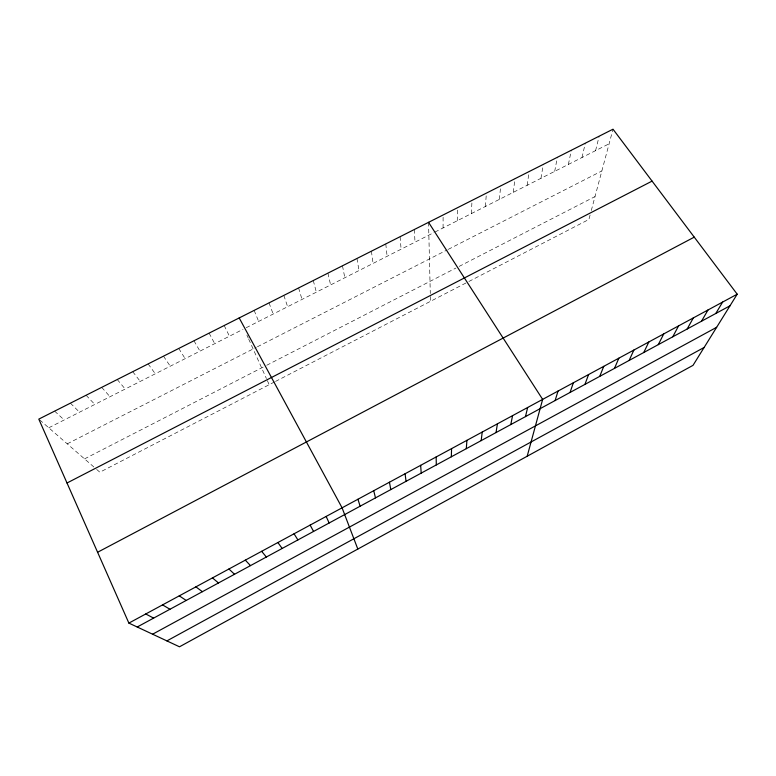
<?xml version="1.0" encoding="UTF-8"?>
<svg xmlns="http://www.w3.org/2000/svg" width="776" height="776" viewBox="0 0 776 776"><rect width="100%" height="100%" fill="white"/><g stroke="black" fill="none" stroke-linecap="round" stroke-linejoin="round"><path stroke-width="0.58" stroke-dasharray="3.88 2.91" d="M443.077 227.931L443.106 214.981M457.239 220.753L457.597 207.667M471.333 213.613L472.031 200.383M485.378 206.494L486.406 193.127M499.356 199.413L500.714 185.9M513.275 192.351L514.963 178.703M527.137 185.328L529.145 171.544M540.95 178.334L543.278 164.415M554.695 171.36L557.343 157.305M568.381 164.425L571.34 150.243M582.01 157.518L585.288 143.201M595.59 150.631L599.169 136.188M590.09 215.02L588.906 219.453L468.752 281.552M591.293 210.519L613.001 129.204M274.462 381.976L99.871 472.225L96.166 468.995M275.519 381.433L467.724 282.086M84.545 458.888L265.702 365.797M266.721 365.273L455.919 268.06M459.149 266.401L595.008 196.59M67.24 443.843L256.332 347.328M257.399 346.775L447.189 249.901M448.237 249.368L601.856 170.953M48.772 427.78L243.034 329.325M246.157 327.744L433.939 232.567M434.948 232.053L609.102 143.783M39.702 419.903L93.896 467.016M54.63 411.125L64.185 419.971M70.393 403.171L79.54 412.192M86.078 395.246L94.817 404.441M101.695 387.36L110.037 396.73M117.244 379.512L125.188 389.048M132.725 371.694L140.272 381.404M148.138 363.915L155.297 373.79M163.484 356.165L170.254 366.214M178.761 348.453L185.144 358.667M193.971 340.771L199.975 351.15M209.113 333.127L214.739 343.661M224.186 325.513L229.434 336.212M246.875 335.038L248.252 338.094M248.708 339.112L266.42 378.562M267.351 380.638L269.175 384.712M254.15 310.39L258.65 321.41M269.03 302.873L273.171 314.047M283.841 295.394L287.624 306.724M298.595 287.945L302.01 299.429M313.281 280.534L316.346 292.164M327.909 273.152L330.615 284.928M342.468 265.799L344.825 277.73M356.97 258.476L358.978 270.552M371.403 251.181L373.072 263.413M385.779 243.926L387.108 256.303M400.096 236.699L401.085 249.222M414.355 229.502L414.995 242.16M428.546 222.334L430.292 293.541M430.37 296.5L430.486 301.33"/><path stroke-width="1.16" d="M451.331 456.792L451.574 448.615M466.298 448.683L466.929 440.322M481.188 440.613L482.216 432.057M496.019 432.571L497.426 423.832M510.783 424.569L512.567 415.645M525.488 416.605L527.641 407.497M527.185 456.24L542.647 399.388L428.546 222.334M555.121 400.552L558.031 391.065M570.059 392.452L573.348 382.781M584.929 384.392L588.586 374.536M599.741 376.37L603.757 366.34M614.476 368.387L618.86 358.173M629.142 360.442L633.895 350.044M643.75 352.527L648.862 341.954M658.281 344.651L663.752 333.903M672.753 336.803L678.573 325.891M687.167 328.995L693.337 317.908M701.504 321.225L708.022 309.964M715.782 313.485L722.64 302.058M737.2 294.191L693.017 365.35L179.489 646.796L128.874 623.099L38.8 419.118L613.001 129.204L737.2 294.191L128.874 623.099M166.898 640.898L704.123 347.464M152.6 634.205L716.646 327.297M137.216 626.998L730.003 305.783M97.592 552.26L694.248 237.146M67.008 483.002L652.073 181.109M145.752 613.971L153.629 618.113M162.543 604.892L169.954 609.257M179.256 595.852L186.211 600.449M195.891 586.86L202.391 591.69M212.449 577.907L218.493 582.96M228.93 569.002L234.527 574.279M245.323 560.136L250.483 565.626M261.638 551.309L266.362 557.023M277.886 542.531L282.163 548.457M294.046 533.791L297.897 539.931M239.202 317.937L342.08 507.814L357.814 549.059M310.138 525.09L313.562 531.444M326.143 516.438L329.15 522.995M357.949 499.24L360.113 506.224M373.731 490.704L375.487 497.891M389.445 482.206L390.794 489.598M405.091 473.758L406.032 481.333M420.66 465.338L421.203 473.118M436.151 456.957L436.306 464.931"/></g></svg>
